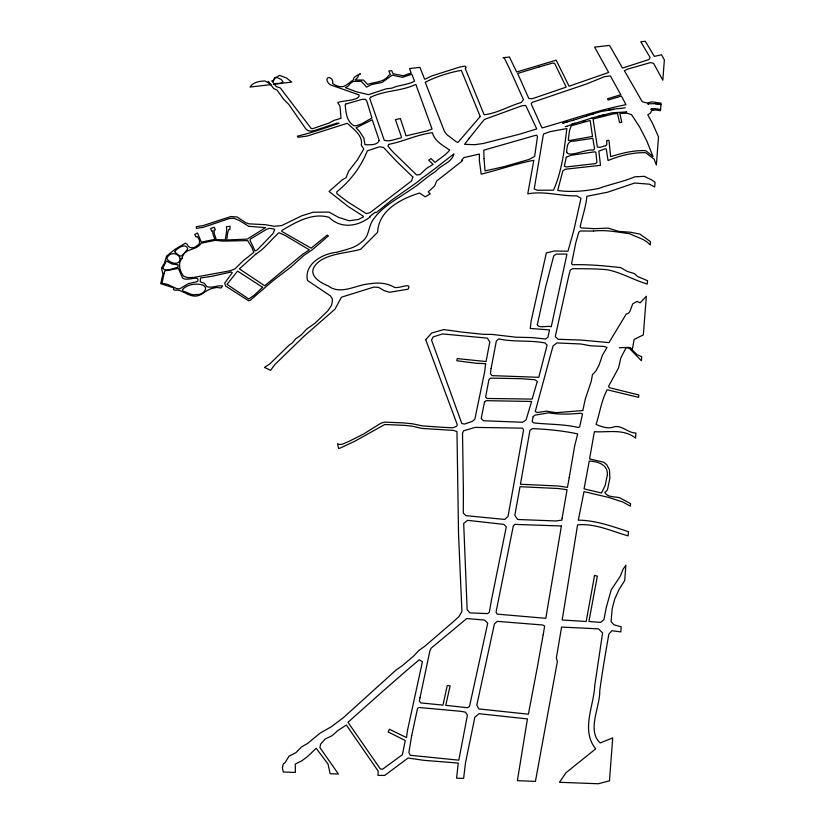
<?xml version="1.0" encoding="UTF-8"?>
<svg xmlns="http://www.w3.org/2000/svg" width="825" height="825" viewBox="0 0 825 825"><rect width="100%" height="100%" fill="white"/><g stroke="black" fill="none" stroke-linecap="round" stroke-linejoin="round"><path stroke-width="1.24" d="M569.24 477.541L567.445 487.358L558.185 485.997L520.431 484.265L529.959 430.33L532.455 428.629C547.501 429.206 563.217 430.825 577.706 433.898L574.695 445.748L569.24 477.531M562.516 123.172L567.631 121.739M182.036 258.246C184.047 247.51 196.536 251.151 201.114 243.2L215.181 240.322L222.76 241.117L247.665 240.601L251.78 247.314L253.811 252.347L243.416 260.607L234.816 268.96L230 270.806L193.566 277.458L187.574 277.623L183.48 276.117C179.84 270.982 177.499 263.67 182.016 258.277M273.261 80.53L274.591 77.942L277.097 77.571L281.243 79.427L282.996 81.964L280.562 83.284L273.817 83.676M626.649 111.901L626.185 111.932M566.847 126.297L574.973 123.296M591.463 118.13L578.449 122.337M586.719 115.985L575.871 119.45M597.609 112.509L600.002 111.715M573.437 120.192L575.871 119.398M586.668 115.954L597.919 112.448M598.465 116.201L605.313 114.582M591.731 118.068L593.175 117.676M605.251 114.551L612.067 112.778L626.237 111.953M563.083 122.966L566.754 121.956M578.5 122.358L571.756 124.039M592.288 114.19L593.319 113.912M592.866 117.717L598.517 116.222M565.238 126.689L566.857 126.246M567.621 121.78L573.488 120.223M660.588 109.519L654.132 108.508L650.595 109.24M599.775 115.809L604.808 114.696M608.953 109.777L617.574 108.58M583.244 120.945L585.234 120.615M651.647 108.993L654.194 108.57M620.637 108.457L625.288 107.735M648.388 104.105C644.552 103.929 660.423 103.001 660.959 104.589M271.074 84.614L250.047 87.048C253.089 82.077 259.586 81.128 264.98 80.984L270.311 83.954M273.333 84.356L291.741 82.077L286.296 77.901L279.623 75.415L274.972 77.88L273.23 81.314L271.817 80.819L276.293 86.666L280.232 87.883L311.242 128.545L312.943 128.576L329.02 123.069L334.001 120.357L341.014 118.336L339.983 106.301L337.765 102.537C341.364 100.578 360.803 100.671 359.04 94.906L330.412 84.841L328.546 83.346C322.988 75.56 333.877 75.766 332.702 83.531C342.891 90.234 345.737 85.295 353.605 79.612C352.162 76.447 365.114 71.858 358.648 74.776L357.895 77.148L355.193 80.004L363.485 80.056L367.651 84.47C374.756 81.696 383.883 82.582 388.699 75.498L390.297 74.621L388.874 70.96L391.689 70.641L393.051 73.745L403.343 75.787L411.159 72.951L409.53 68.568L419.946 67.361L424.597 79.138L425.308 79.076L431.588 75.993L459.762 67.042L464.867 66.124L466.269 67.237L465.248 68.506L484.12 114.737C497.114 113.396 508.85 106.043 521.379 102.455L523.421 99.588L509.345 68.279L504.137 57.719L503.085 57.729L509.407 56.997L516.667 71.992L556.194 60.173L569.064 86.212L608.664 72.466L594.608 47.128L609.541 45.396L622.504 68.083L648.852 59.565L650.183 57.616L640.788 41.776L645.305 41.25L654.338 56.378L661.547 54.78L664.362 59.916L662.815 80.19L653.699 63.515L650.75 62.514L627.98 69.001L624.381 70.692L642.232 101.692L647.027 103.001L652.018 101.846L661.052 103.156L660.495 110.715L655.627 109.962L651.657 110.571L650.543 112.942L647.769 114.902L652.07 122.43L658.505 136.868L656.36 165.021L654.153 159.163L645.614 152.677C632.806 152.367 619.853 155.574 608.066 160.545L606.241 149.005L605.261 148.737L598.837 151.15L600.518 165.33L565.496 169.187L562.836 170.868L557.71 190.441C571.426 192.472 585.461 191.122 598.898 188.409C610.799 184.006 623.081 181.871 634.796 176.808L644.325 176.344L651.317 179.716L655.05 182.222L654.689 186.997L649.388 184.181L634.683 183.016L607.767 192.163L586.864 196.298C585.967 206.931 582.202 216.686 580.15 227.009L581.367 227.917L594.124 228.669L608.283 228.123L618.74 231.382L630.589 232.248L639.983 234.135L650.512 241.673L650.265 244.943C644.655 238.693 636.694 237.414 629.887 233.753C617.75 232.207 605.983 229.567 593.608 231.062L593.608 231.062M599.95 111.684L613.717 109.426M617.564 108.622L620.699 108.487M619.297 347.768L628.877 347.377M593.546 231.062L580.367 231.01L578.872 232.021L575.809 242.674L571.756 262.628L571.591 263.68L572.529 264.763C588.679 264.278 604.663 265.846 620.606 267.578L627.237 271.404L634.342 273.56L637.601 276.509L647.542 280.686L647.274 284.048C633.6 280.057 621.318 272.467 607.344 269.765C595.743 268.579 584.048 268.816 572.406 268.692L570.23 270.188L568.827 275.571L555.256 336.621L558.205 339.281L581.14 340.065L608.963 342.623L626.196 314.119L628.506 313.18L629.826 311.561L632.744 303.827L636.982 301.434L640.2 302.816L646.336 296.247L643.335 334.898L634.126 339.436L632.435 348.81L629.341 348.016L630.321 347.964L637.013 354.626L641.726 356.761L641.376 360.721L629.722 348.748L628.268 347.82L626.113 347.799L620.864 357.73L618.564 367.847L608.551 386.337L609.52 387.719L638.828 394.969L638.653 397.361L607.169 389.761C601.363 400.527 599.868 412.902 596.052 424.421C601.889 426.876 608.479 429.34 614.78 426.597C622.679 425.638 628.279 433.063 635.941 433.012L635.539 438.106C623.752 428.464 607.973 432.578 594.382 431.702L589.576 458.927L603.673 462.217L606.705 464.692L609.479 469.827L609.871 478.077L607.736 488.606L606.891 490.731L604.766 492.422C607.468 497.547 614.759 496.464 619.503 497.702L630.568 503.621L630.372 506.096L622.72 501.961L608.871 497.475L584.018 491.638L578.304 520.173C595.537 520.276 612.212 526.34 628.433 531.712L628.114 535.868C611.572 531.197 595.155 523.246 577.593 524.834L562.176 619.998L586.183 621.503L594.567 575.417L597.352 576.159L588.916 621.483L600.61 622.411L603.921 619.73L606.334 607.231L611.222 589.875L620.122 576.5L623.009 569.394L625.886 565.156L624.711 580.553L618.998 589.576L614.687 599.197L612.16 608.747L611.098 621.658L613.841 624.762L621.194 626.814L620.802 631.909L611.882 630.702L608.85 634.116C605.55 652.926 602.333 671.746 599.754 690.68C600.249 706.623 586.544 730.373 600.188 742.954L612.727 737.88L609.458 780.852L598.29 783.75L559.433 782.296L566.063 772.674L595.691 748.863C580.645 730.125 593.866 706.355 594.763 685.431L602.611 632.888L598.414 628.846L561.577 627.083L556.37 657.886L557.38 661.495L535.425 781.388L517.378 780.667L527.433 718.915L479.026 713.697L474.87 717.152L465.496 762.826L463.619 778.449L456.576 778.14L458.287 763.073L423.761 760.32L408.076 758.01L384.687 775.448L377.974 775.345L378.211 771.169L346.345 725.02L337.889 730.538L332.032 735.714L324.998 739.148L320.585 744.232L319.904 747.553L338.425 774.046L330.155 773.737L327.979 764.002L316.212 748.316L307.271 756.773L302.002 760.681L295.278 764.105L295.34 772.437L283.305 771.994L282.377 767.766L283.326 763.878L285.192 762.548L288.956 756.267L295.948 752.627L301.486 746.955L307.56 743.469L320.234 733.043L331.32 726.763L343.478 717.575L396.309 669.797L402.363 665.651L413.655 656.03L418.873 650.471L424.782 646.264L452.523 622.411L458.896 616.636L461.928 611.511L458.535 534.188L456.978 431.516L453.379 430.403L421.977 428.433L412.098 426.154L404.467 425.349L384.77 424.504L354.564 441.385L340.591 447.892L338.611 448.511L337.559 443.706L339.353 444.489L342.231 444.252L349.346 441.2L363.598 433.991L380.903 423.225L384.543 422.122L403.343 422.895L412.572 423.813L422.338 425.865L440.767 427.206L452.698 427.793L456.627 426.288L457.277 424.71L425.772 339.787M655.421 103.775L660.969 104.538M268.672 81.685L268.146 81.386L273.797 88.657L276.952 89.977L283.676 99.278L288.668 104.27L306.137 129.35L307.849 130.494L310.623 131.165L314.634 130.494L336.775 123.131L339.065 123.327C325.834 127.772 311.376 132.897 297.392 136.166L297.928 137.301L307.003 136.094L347.346 123.276C353.244 129.102 363.289 135.558 361.298 145.087L363.753 148.964L357.493 159.741L348.635 171.177L346.067 177.674L342.148 179.902L329.031 191.441L348.119 206.477L363.155 216.088L363.433 216.903L358.359 219.481L349.171 220.78L338.539 217.346L328.948 212.066L313.129 212.262L301.692 215.83L281.624 225.607L274.189 226.256L265.124 224.668L249.047 223.853L245.881 222.771L237.167 217.006L230.99 216.532L202.991 225.627L196.34 226.669L196.34 228.37L203.352 227.287L229.185 218.594L233.722 218.213L239.178 220.388L248.707 226.318L265.547 227.628L247.273 239.116L226.679 239.993L227.813 232.268L228.721 229.567L229.793 229.474L230.123 226.256L226.38 226.762C227.215 230.732 226.029 234.073 225.204 239.869L216.325 239.58L214.376 234.042L213.995 230.288L215.325 229.876L214.273 227.226L210.643 228.504L211.633 231.186L212.592 230.835L212.994 234.403L214.892 239.384L201.331 242.107L197.495 233.052L194.71 234.465L196.072 237.002L197.154 236.528C199.825 239.394 201.259 243.942 196.835 245.778C194.277 248.768 188.42 248.593 187.182 244.344L185.46 243.117L174.941 249.387L166.578 256.101L164.453 262.969L161.504 268.104L162.938 274.189L160.71 283.676L173.838 287.904L173.456 289.451L174.766 290.214C180.541 289.255 185.12 293.597 190.297 295.237C201.362 299.062 204.579 289.101 214.077 288.028A8.58 5.796 -25.4 0 1 216.934 287.482L221.131 287.987L222.585 285.935C217.222 284.986 212.108 288.492 206.858 286.667L204.291 283.264L200.197 281.799L200.506 277.973L212.355 276.21L231.248 271.961L232.268 272.673L224.678 283.222L225.71 286.1L248.5 300.702L250.037 300.486L272.879 280.82L290.998 267.011L303.899 255.399L312.582 249.521L328.412 235.898L327.278 235.084L311.128 248.17L281.995 231.526L281.676 230.546C295.67 222.307 312.293 212.355 329.062 217.336C341.096 229.216 357.823 226.576 370.301 216.862L369.724 216.614L375.21 212.2L376.076 212.778L391.236 200.475L415.47 183.428A56.451 38.321 -60 0 0 421.637 178.406C432.908 170.62 442.963 162.278 453.936 153.893C451.605 163.01 440.818 164.732 435.652 171.517C426.907 176.591 419.719 184.057 411.118 189.42C397.805 198.773 382.604 206.023 373.086 219.801C368.084 226.493 369.466 236.796 361.897 241.673C355.214 248.222 345.716 249.532 337.116 252.244C323.039 253.378 303.713 263.897 307.539 280.5L330.412 295.876L332.155 298.537L332.454 300.496L331.609 305.157L327.803 310.891L314.851 323.338L306.797 328.989L301.228 334.991L295.567 338.931L292.194 343.076L289.482 344.809L269.723 363.98L264.454 367.414L270.61 370.343L274.828 364.557L304.126 336.146L334.929 309.241L341.457 297.196L373.838 287.079L378.551 287.389L384.161 290.647L389.668 292.277L408.117 289.162C412.686 281.026 396.412 290.431 393.226 286.646C386.079 282.934 378.036 282.418 370.198 283.738C356.348 284.481 340.88 295.628 328.133 285.883C315.212 280.531 305.271 271.384 320.492 260.483C332.362 253.079 347.346 253.058 360.649 249.294L377.633 232.268C378.634 210.158 400.826 198.907 419.533 193.029L425.267 196.804L430.258 193.885L428.247 191.833L434.734 185.883L436.59 181.067L462.588 160.669L461.588 160.225L463.928 157.596L479.387 154.058L479.366 160.627L481.192 174.157C498.847 169.857 516.089 163.639 533.816 160.287L527.773 193.865C544.18 190.709 560.299 196.278 576.737 195.845L580.975 198.309L573.788 230.464L567.971 251.233L554.452 251.006L546.356 252.873L531.145 320.997L530.269 328.443L549.533 329.918L547.924 337.177L545.655 339.013L532.269 337.6L515.924 337.208L492.36 334.445L482.749 334.29L462.495 332.155L443.726 329.577L431.692 333.032L425.731 339.653M463.403 490.555L463.299 513.119L465.991 515.677L504.704 519.42L508.025 516.491L523.607 429.835L522.493 428.134L475.097 427.402L463.578 430.805L462.516 433.352L463.403 490.555M162.669 268.249C165.278 272.126 174.013 268.197 178.045 267.104L178.035 264.815L171.899 263.99L166.485 260.958L162.669 268.249M537.322 324.782C538.921 328.762 547.48 325.308 551.265 326.741L566.95 254.1L556.132 254.079L553.688 255.967L545.614 287.017L537.322 324.782M566.672 152.254C569.477 157.895 587.276 148.356 593.381 150.191L594.567 148.83L592.773 138.311L587.678 139.116A206.002 135.991 1.8 0 0 574.54 141.157C567.188 139.91 566.94 147.087 566.672 152.254M607.375 474.808L605.189 485.378L601.528 493.02L584.048 488.864L589.246 461.082C597.599 461.309 608.128 464.599 607.375 474.808M563.485 154.822C561.299 166.712 558.463 179.365 553.451 190.173L537.106 190.245L534.229 188.925L543.428 134.052L549.852 131.701L566.878 128.525L563.485 154.822M568.487 138.229L568.353 140.446L570.426 140.384L592.515 136.445L590.174 120.46L571.24 125.792L569.57 130.381L568.487 138.229M180.17 258.452C179.86 266.465 169.393 263.113 166.794 258.586C168.785 252.151 178.014 251.934 180.17 258.452M484.017 158.534L485.038 170.919L504.209 166.598L528.99 159.472L534.652 156.379L537.477 136.486L536.621 135.176L533.703 135.867L483.78 150.191L484.017 158.534M566.29 157.235L564.331 166.124L566.301 166.939L595.578 163.597L596.97 162.257L595.825 152.14L594.361 151.882L570.972 155.306L566.29 157.235M164.113 273.364L162.02 283.222L167.496 284.367L176.705 288.595L179.582 288.905L188.43 283.625L197.361 281.614C201.382 274.034 185.408 282.418 182.377 277.571L178.344 268.403L164.68 270.94L164.113 273.364M561.402 525.989L545.799 618.307L497.124 614.13L496.042 612.088L513.305 525.917L514.852 524.37L561.402 525.989M274.581 229.783L273.147 233.434L257.256 249.913L255.059 250.965L249.954 240.137L250.573 238.961L266.722 229.247L269.414 228.35L274.168 229.01L274.581 229.783M562.124 518.224L561.928 520.132L555.772 520.957L517.718 519.492L514.81 515.347L520.028 486.698L558.03 488.503L567.053 489.72L562.124 518.224M485.636 363.67L484.657 371.807L474.87 419.152L472.478 421.297L464.619 424.05L461.856 423.555L431.537 340.096L433.146 336.92L442.499 333.919L487.369 338.147L489.813 342.024L486.038 361.546L457.225 358.597L456.792 360.731L476.169 363.268L485.636 363.67M491.102 368.517L490.411 373.612L492.009 375.633L538.787 377.314L547.109 345.128L544.954 342.932C529.671 340.003 513.851 342.251 498.64 338.9L496.31 341.148L491.102 368.517M533.167 416.666L532.135 421.462L533.569 422.843C548.501 424.576 563.619 423.998 578.243 427.494L579.645 426.917L582.512 414.016L580.986 413.222C570.178 414.181 559.35 414.707 548.635 412.82L534.817 415.161L533.167 416.666M484.471 402.229L481.192 418.419L483.46 420.75L522.411 422.266L526.03 420.018L531.63 401.455L486.018 400.672L484.471 402.229M411.706 735.56L408.88 752.431L410.272 755.277L458.803 760.176L467.435 715.131L465.362 712.13L460.711 711.284L419.11 707.499L417.574 708.283L411.706 735.56M407.468 730.476L406.508 737.612L389.441 729.259L388.132 731.94L405.281 740.51L402.394 754.679L382.511 769.261L380.273 768.9L347.995 722.288C371.58 701.229 395.113 680.099 419.244 659.783L422.421 661.774L407.468 730.476M543.18 634.734L538.581 660.217A187.945 53.831 -87.2 0 1 536.054 673.922L528.392 714.202L478.83 708.933L476.788 705.21L494.433 623.865L497.238 621.338L542.664 624.989L544.675 625.989L543.18 634.734M491.473 600.002L489.297 612.336L487.513 613.614L469.899 612.872L467.146 609.737L463.691 523.401L467.61 520.338L503.858 524.37L506.302 526.783L491.473 600.002M582.78 410.541L556.174 412.686L546.583 411.17L537.003 412.51L535.25 411.52L552.998 346.046L556.927 342.932L580.748 343.984L590.587 345.799L604.024 346.438L607.004 347.469L602.498 355.059L599.033 365.124L595.98 370.879L592.463 374.674L591.236 381.367L585.327 398.939L582.78 410.541M379.232 140.436C377.386 145.664 369.239 144.726 364.939 144.674L363.846 137.95L359.329 131.185L356.101 127.834L372.261 119.769L379.232 140.436M420.007 697.733L419.368 700.992L420.678 702.9L442.984 705.117L447.243 685.523L450.12 685.802L445.758 705.344L467.445 707.726L469.507 706.406L487.73 623.236L484.564 620.091L466.754 618.523L430.98 648.337L429.856 650.987L420.007 697.733M487.482 387.245L485.626 396.99L487.039 398.465L532.135 399.083L537.271 381.439L534.899 379.748L520.822 378.675L490.535 378.118L488.957 379.5L487.482 387.245M412.851 176.983L411.572 180.933L369.909 212.737L366.269 213.613L347.614 201.826L336.847 193.627L336.817 191.761C350.254 181.057 361.051 166.836 367.311 150.882L379.572 146.778L383.491 147.428L396.835 161.648L412.851 176.983M174.591 251.563C180.984 257.998 180.871 257.627 187.203 249.686L187.667 248.614C185.439 242.303 177.179 248.603 174.591 251.563M182.511 289.503L183.181 291.493C187.883 291.854 191.348 296.072 196.474 294.473C201.547 295.536 209.591 288.853 203.208 285.202C196.412 283.016 187.553 284.099 182.511 289.503M256.111 253.873L239.363 268.868L264.743 285.78L302.548 254.327L309.354 249.851L285.46 235.641L279.067 232.681C271.085 239.498 265.186 248.294 256.111 253.873M388.585 144.746L388.018 146.169L392.504 151.522L416.573 174.941L419.832 174.642L426.577 168.403L433.115 164.35L428.701 160.163L431.032 158.586L435.095 162.453C440.003 158.163 445.624 155.347 449.687 150.068C442.984 145.52 434.528 141.075 432.352 132.691C417.357 134.516 403.6 141.498 388.792 144.334L388.585 144.746M262.639 287.306L254.296 295.154L248.799 299.011L227.019 284.357L237.559 271.105L262.639 287.306M480.222 116.521L458.71 141.58L457.741 142.477L456.142 141.673L447.15 134.867L444.634 131.825L425.205 82.294C436.301 76.56 449.192 72.538 461.35 70.362L480.222 116.521M469.239 138.188L464.619 144.354L474.808 144.674L483.172 143.509L519.389 134.238L536.755 128.948L525.742 105.487L522.369 105.631L484.358 119.46L469.239 138.188M345.675 104.094L345.18 104.775C345.953 112.396 346.479 121.327 353.832 125.678L356.163 125.751L361.371 124.008L371.931 117.975L366.785 101.073L365.537 99.371L362.381 99.268L345.675 104.094M370.621 97.257L369.734 98.433L384.244 140.271C389.73 142.055 395.443 138.878 400.847 137.981L401.538 137.228L395.423 119.677L400.352 118.542L406.065 135.847L426.742 131.02L432.052 129.051L415.841 84.367C401.311 91.41 385.131 90.131 370.621 97.257M350.759 82.964L348.078 86.223L345.335 87.646L356.348 91.771L368.497 94.648L385.987 88.883L391.999 88.141C399.011 84.862 407.344 85.109 414.552 81.18L411.809 74.178L402.548 77.333L392.257 75.157L382.037 82.469L371.91 84.47L366.578 87.099L361.278 81.304L353.183 81.427L350.759 82.964M532.424 102.31L531.145 103.744L542.004 127.947C570.044 120.027 597.465 110.241 625.979 104.692L621.472 96.082L608.107 100.031L607.54 98.742L620.802 94.772L610.356 75.89L604.364 76.704L586.853 83.861L532.424 102.31M605.375 145.757L600.332 147.293L597.372 147.118L593.041 119.006L613.831 113.788L617.543 113.53L619.534 122.574L621.813 122.306L619.843 113.417L626.938 113.169L631.589 114.696L639.715 127.163L646.779 140.951L653.049 156.585L645.882 150.738C633.951 149.964 621.947 153.233 610.634 156.616L608.984 140.312L606.684 140.621L606.829 144.787L605.375 145.757M539.168 66.907L517.657 73.466L528.846 98.567L532.393 98.68L566.239 87.11L554.565 63.329L552.554 63.102L539.168 66.907"/></g></svg>
